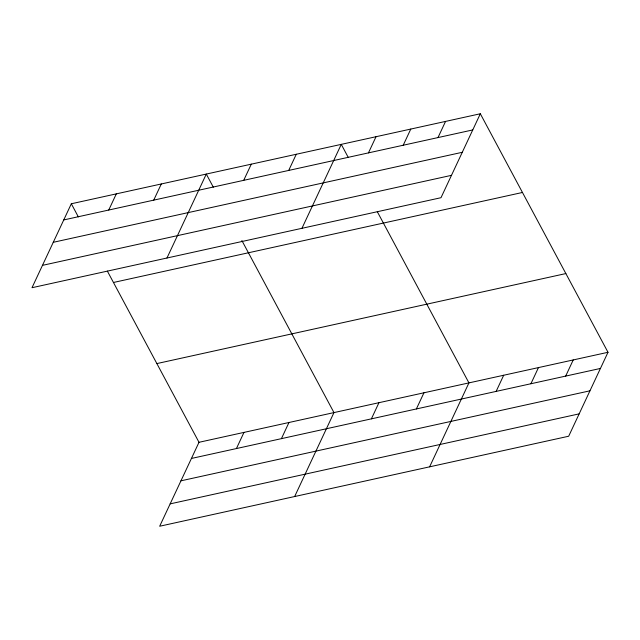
<?xml version="1.0" encoding="UTF-8"?>
<svg xmlns="http://www.w3.org/2000/svg" width="640" height="640" viewBox="0 0 640 640"><rect width="100%" height="100%" fill="white"/><g stroke="black" fill="none" stroke-linecap="round" stroke-linejoin="round"><path stroke-width="0.96" d="M480.328 113.76L71.32 203.768L32 287.712L441 197.704L480.328 113.76L608 352.288L568.68 436.232L159.672 526.24L199 442.296L608 352.288M108.744 210.032L116.312 193.872M153.728 200.136L161.304 183.968M166.968 258.016L206.296 174.064L213.312 187.184M243.712 180.328L251.288 164.168M288.704 170.432L296.272 154.264M301.944 228.312L341.264 144.368L348.288 157.48M368.456 152.88L376.032 136.712M236.416 448.56L243.984 432.392M403.224 145.232L410.792 129.064M281.408 438.656L288.976 422.488M437.992 137.576L445.56 121.416M294.648 496.536L333.968 412.592L241.872 240.536M371.384 418.856L378.96 402.688M416.376 408.952L423.952 392.792M429.616 466.832L468.936 382.888L377.312 211.704M496.128 391.4L503.704 375.24M530.896 383.752L538.472 367.584M565.664 376.104L573.232 359.936M63.752 219.936L472.752 129.928M53.272 242.304L462.28 152.296M42.48 265.352L451.48 175.336M113.456 282.48L522.456 192.472M156.864 363.584L565.864 273.568M191.424 458.456L600.424 368.448M180.944 480.824L589.952 390.816M170.152 503.872L579.152 413.864M71.32 203.768L78.344 216.888M107.368 271.112L199 442.296"/></g></svg>
